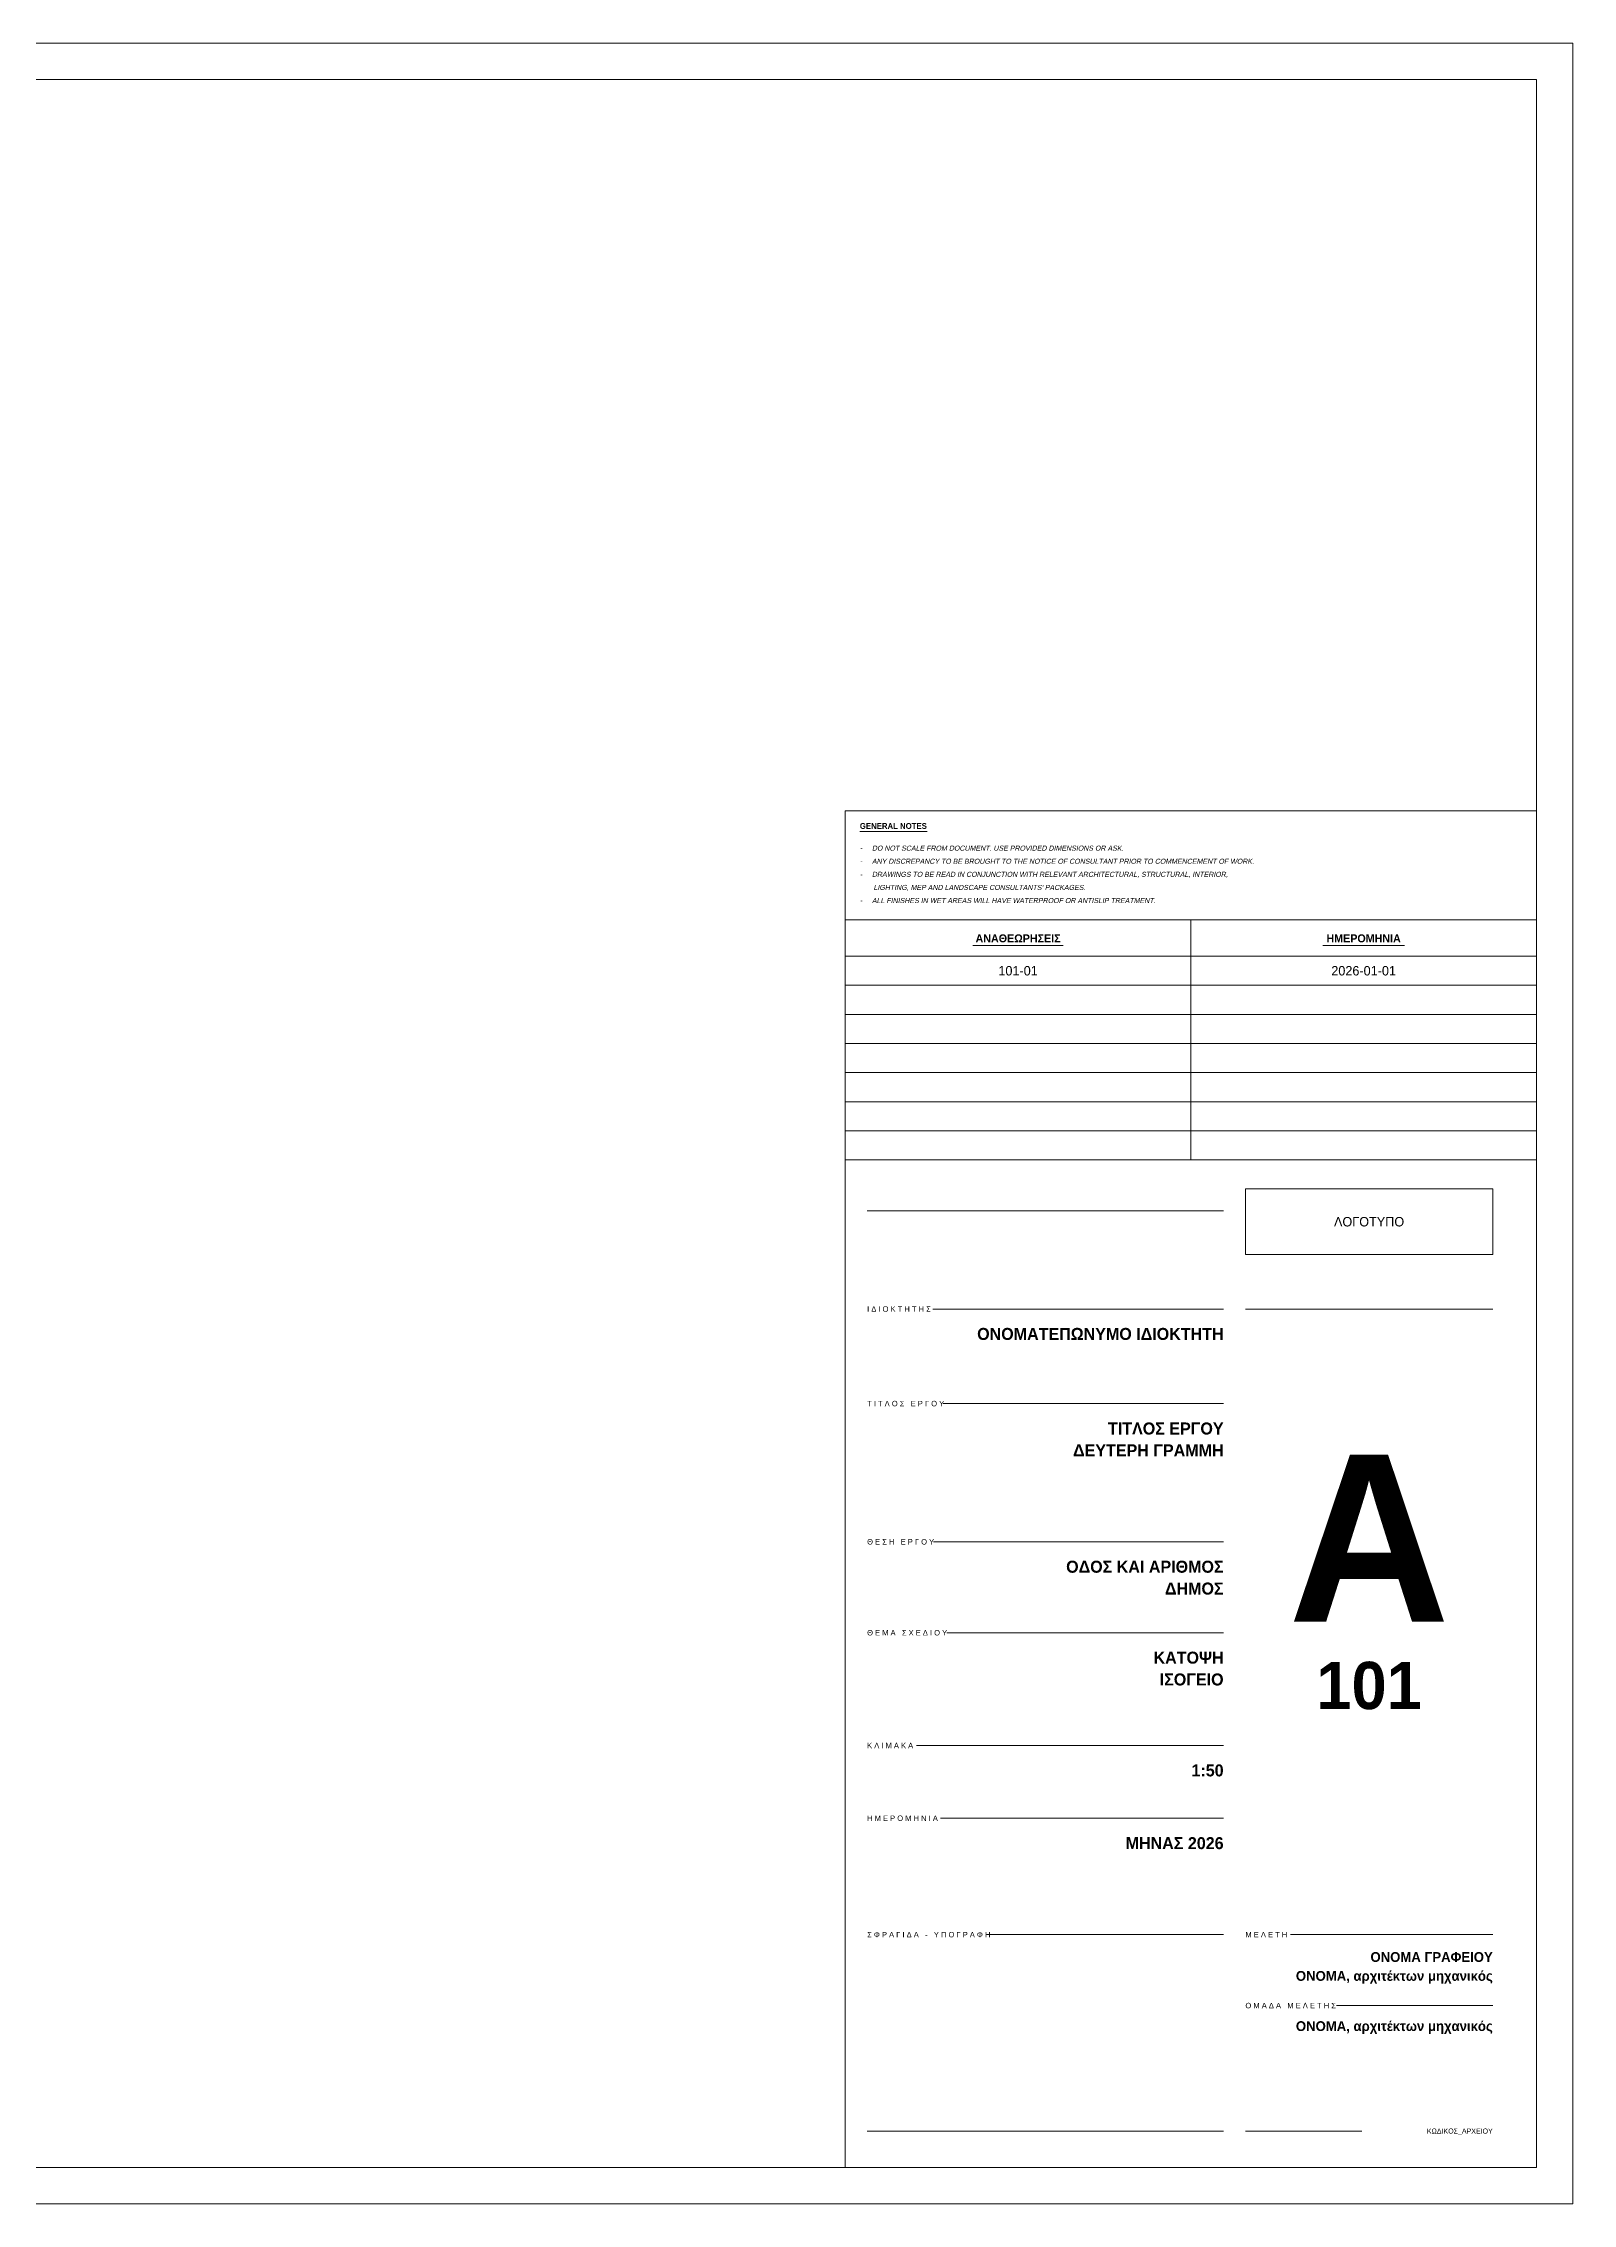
# Model space of a CAD drawing. Extents: x 0 to 269, y -106 to 0.
# Drawn here: x 134.9 to 176.9, y -106 to -46.6 of the extents above; entities that cross this region are included whole.
import ezdxf
from ezdxf.enums import TextEntityAlignment as Align

# ---------------------------------------------------------------- set-up
doc = ezdxf.new("R2010")
doc.units = 0
doc.layers.add('Πινακίδα', color=61, linetype='Continuous', lineweight=18)
doc.styles.add('KIT', font='Commissioner-Regular.ttf')
doc.styles.add('KIT-B', font='Commissioner-Bold.ttf')
doc.styles.add('KIT-L', font='Commissioner-Light.ttf')

# ---------------------------------------------------------------- blocks, each defined once
blk = doc.blocks.new('PLAISIO_A1_100')
at = {"color": 252}
blk.add_lwpolyline([(0, 0), (84.1, 0), (84.1, 59.4), (0, 59.4)], close=True, dxfattribs=at)
at = {"color": 62}
blk.add_lwpolyline([(1, 1), (83.1, 1), (83.1, 58.4), (1, 58.4)], close=True, dxfattribs=at)
blk = doc.blocks.new('PINAKIDA_100')
at = {"color": 62}
for p, q in [((-18.4, 26.3), (-8.6, 26.3)), ((-16.594, 23.6), (-8.6, 23.6)), ((-8, 23.6), (-1.2, 23.6)), ((-16.309, 21), (-8.6, 21)), ((-16.577, 17.2), (-8.6, 17.2)), ((-16.211, 14.7), (-8.6, 14.7)), ((-17.04, 11.6), (-8.6, 11.6)), ((-16.383, 9.6), (-8.6, 9.6)), ((-15.109, 6.4), (-8.6, 6.4)), ((-6.762, 6.4), (-1.2, 6.4)), ((-5.496, 4.45), (-1.2, 4.45)), ((-18.4, 1), (-8.6, 1)), ((-8, 1), (-4.8, 1))]:
    blk.add_line(p, q, dxfattribs=at)
blk.add_lwpolyline([(-19, 0), (0, 0), (0, 27.7), (-19, 27.7)], close=True)
at = {"color": 252}
blk.add_lwpolyline([(-8, 25.1), (-1.2, 25.1), (-1.2, 26.9), (-8, 26.9)], close=True, dxfattribs=at)
at = {"color": 252, "style": 'KIT-L'}
blk.add_text('ΛΟΓΟΤΥΠΟ', height=0.26, dxfattribs=at).set_placement((-4.6, 26), align=Align.MIDDLE_CENTER)
at = {"style": 'KIT-L'}
for s, p in [('Ι Δ Ι Ο Κ Τ Η Τ Η Σ', (-18.4, 23.525)), ('Τ Ι Τ Λ Ο Σ   Ε Ρ Γ Ο Υ', (-18.4, 20.925)), ('Θ Ε Σ Η   Ε Ρ Γ Ο Υ', (-18.4, 17.125)), ('Θ Ε Μ Α   Σ Χ Ε Δ Ι Ο Υ', (-18.4, 14.625)), ('Κ Λ Ι Μ Α Κ Α', (-18.4, 11.525)), ('Η Μ Ε Ρ Ο Μ Η Ν Ι Α', (-18.4, 9.525)), ('Σ Φ Ρ Α Γ Ι Δ Α   -   Υ Π Ο Γ Ρ Α Φ Η', (-18.4, 6.325)), ('Μ Ε Λ Ε Τ Η', (-8, 6.325)), ('Ο Μ Α Δ Α   Μ Ε Λ Ε Τ Η Σ', (-8, 4.375))]:
    blk.add_text(s, height=0.15, dxfattribs=at).set_placement(p)
for tag, height, style, p in [('ΙΔΙΟΚΤΗΤΗΣ1', 0.33, 'KIT-B', (-8.6, 22.75)), ('ΙΔΙΟΚΤΗΤΗΣ2', 0.33, 'KIT-B', (-8.6, 22.15)), ('ΤΙΤΛΟΣ1', 0.33, 'KIT-B', (-8.6, 20.15)), ('ΤΙΤΛΟΣ2', 0.33, 'KIT-B', (-8.6, 19.55)), ('ΤΙΤΛΟΣ3', 0.33, 'KIT-B', (-8.6, 18.95)), ('ΤΙΤΛΟΣ4', 0.33, 'KIT-B', (-8.6, 18.35)), ('ΘΕΣΗ1', 0.33, 'KIT-B', (-8.6, 16.35)), ('ΘΕΣΗ2', 0.33, 'KIT-B', (-8.6, 15.75)), ('ΘΕΜΑ1', 0.33, 'KIT-B', (-8.6, 13.85)), ('ΘΕΜΑ2', 0.33, 'KIT-B', (-8.6, 13.25)), ('ΘΕΜΑ3', 0.33, 'KIT-B', (-8.6, 12.65)), ('ΚΛΙΜΑΚΑ', 0.33, 'KIT-B', (-8.6, 10.75)), ('ΗΜΕΡΟΜΗΝΙΑ', 0.33, 'KIT-B', (-8.6, 8.75)), ('ΜΕΛΕΤΗ1', 0.27, 'KIT-B', (-1.2, 5.65)), ('ΜΕΛΕΤΗ2', 0.27, 'KIT-B', (-1.2, 5.13)), ('ΟΜΑΔΑ1', 0.27, 'KIT-B', (-1.2, 3.75)), ('ΟΜΑΔΑ2', 0.27, 'KIT-B', (-1.2, 3.23)), ('ΟΜΑΔΑ3', 0.27, 'KIT-B', (-1.2, 2.71)), ('ΟΜΑΔΑ4', 0.27, 'KIT-B', (-1.2, 2.19)), ('ΑΡΧΕΙΟ', 0.14, 'KIT', (-1.2, 0.93))]:
    blk.add_attdef(tag, text='', height=height, dxfattribs=dict(style=style)).set_placement(p, align=Align.RIGHT)
at = {"style": 'KIT-B'}
for tag, height, p in [('ΚΑΤΗΓΟΡΙΑ', 4.6, (-4.6, 15)), ('ΑΡΙΘΜΟΣ', 1.3, (-4.6, 12.6))]:
    blk.add_attdef(tag, text='', height=height, dxfattribs=at).set_placement(p, align=Align.CENTER)
blk = doc.blocks.new('ANATHEORISEIS_100')
for p, q in [((-9.5, 0), (-9.5, 6.6)), ((-19, 5.6), (0, 5.6)), ((-15.494, 5.896), (-13.006, 5.896)), ((-5.872, 5.896), (-3.628, 5.896)), ((-19, 4.8), (0, 4.8)), ((-19, 4), (0, 4)), ((-19, 3.2), (0, 3.2)), ((-19, 2.4), (0, 2.4)), ((-19, 1.6), (0, 1.6)), ((-19, 0.8), (0, 0.8))]:
    blk.add_line(p, q)
blk.add_lwpolyline([(-19, 0), (0, 0), (0, 6.6), (-19, 6.6)], close=True)
at = {"style": 'KIT-B'}
for s, p in [('ΑΝΑΘΕΩΡΗΣΕΙΣ', (-14.25, 5.98)), ('ΗΜΕΡΟΜΗΝΙΑ', (-4.75, 5.98))]:
    blk.add_text(s, height=0.22, dxfattribs=at).set_placement(p, align=Align.CENTER)
at = {"style": 'KIT-L'}
for tag, p in [('ΑΝΑΘ1', (-14.25, 5.2)), ('ΗΜΕΡ1', (-4.75, 5.2)), ('ΑΝΑΘ2', (-14.25, 4.4)), ('ΗΜΕΡ2', (-4.75, 4.4)), ('ΑΝΑΘ3', (-14.25, 3.6)), ('ΗΜΕΡ3', (-4.75, 3.6)), ('ΑΝΑΘ4', (-14.25, 2.8)), ('ΗΜΕΡ4', (-4.75, 2.8)), ('ΑΝΑΘ5', (-14.25, 2)), ('ΗΜΕΡ5', (-4.75, 2)), ('ΑΝΑΘ6', (-14.25, 1.2)), ('ΗΜΕΡ6', (-4.75, 1.2)), ('ΑΝΑΘ7', (-14.25, 0.4)), ('ΗΜΕΡ7', (-4.75, 0.4))]:
    blk.add_attdef(tag, text='', height=0.26, dxfattribs=at).set_placement(p, align=Align.MIDDLE_CENTER)
blk = doc.blocks.new('SIMEIOSEIS_100')
blk.add_line((-18.6, 2.43), (-16.746, 2.43))
blk.add_lwpolyline([(-19, 0), (0, 0), (0, 3), (-19, 3)], close=True)
at = {"style": 'KIT-B'}
blk.add_text('GENERAL NOTES', height=0.16, dxfattribs=at).set_placement((-18.6, 2.5))
at = {"style": 'KIT', "oblique": 12}
for s, p in [('-     DO NOT SCALE FROM DOCUMENT. USE PROVIDED DIMENSIONS OR ASK.', (-18.6, 1.9)), ('-     ANY DISCREPANCY TO BE BROUGHT TO THE NOTICE OF CONSULTANT PRIOR TO COMMENCEMENT OF WORK.', (-18.6, 1.54)), ('-     DRAWINGS TO BE READ IN CONJUNCTION WITH RELEVANT ARCHITECTURAL, STRUCTURAL, INTERIOR,', (-18.6, 1.18)), ('-     ALL FINISHES IN WET AREAS WILL HAVE WATERPROOF OR ANTISLIP TREATMENT.', (-18.6, 0.46)), ("       LIGHTING, MEP AND LANDSCAPE CONSULTANTS' PACKAGES.", (-18.6, 0.82))]:
    blk.add_text(s, height=0.14, dxfattribs=at).set_placement(p)

msp = doc.modelspace()

# ---------------------------------------------------------------- block references
at = {"layer": 'Πινακίδα'}
for name, p in [('PLAISIO_A1_100', (92.85, -105.982)), ('SIMEIOSEIS_100', (175.95, -70.682))]:
    msp.add_blockref(name, p, dxfattribs=at)
for name, p, values in [('ANATHEORISEIS_100', (175.95, -77.282), {'ΑΝΑΘ1': '101-01', 'ΗΜΕΡ1': '2026-01-01'}), ('PINAKIDA_100', (175.95, -104.982), {'ΙΔΙΟΚΤΗΤΗΣ1': 'ΟΝΟΜΑΤΕΠΩΝΥΜΟ ΙΔΙΟΚΤΗΤΗ', 'ΤΙΤΛΟΣ1': 'ΤΙΤΛΟΣ ΕΡΓΟΥ', 'ΤΙΤΛΟΣ2': 'ΔΕΥΤΕΡΗ ΓΡΑΜΜΗ', 'ΘΕΣΗ1': 'ΟΔΟΣ ΚΑΙ ΑΡΙΘΜΟΣ', 'ΘΕΣΗ2': 'ΔΗΜΟΣ', 'ΘΕΜΑ1': 'ΚΑΤΟΨΗ', 'ΘΕΜΑ2': 'ΙΣΟΓΕΙΟ', 'ΚΛΙΜΑΚΑ': '1:50', 'ΗΜΕΡΟΜΗΝΙΑ': 'ΜΗΝΑΣ 2026', 'ΚΑΤΗΓΟΡΙΑ': 'Α', 'ΑΡΙΘΜΟΣ': '101', 'ΜΕΛΕΤΗ1': 'ΟΝΟΜΑ ΓΡΑΦΕΙΟΥ', 'ΜΕΛΕΤΗ2': 'ΟΝΟΜΑ, αρχιτέκτων μηχανικός', 'ΟΜΑΔΑ1': 'ΟΝΟΜΑ, αρχιτέκτων μηχανικός', 'ΑΡΧΕΙΟ': 'ΚΩΔΙΚΟΣ_ΑΡΧΕΙΟΥ'})]:
    msp.add_blockref(name, p, dxfattribs=at).add_auto_attribs(values)

doc.saveas('drawing.dxf')
